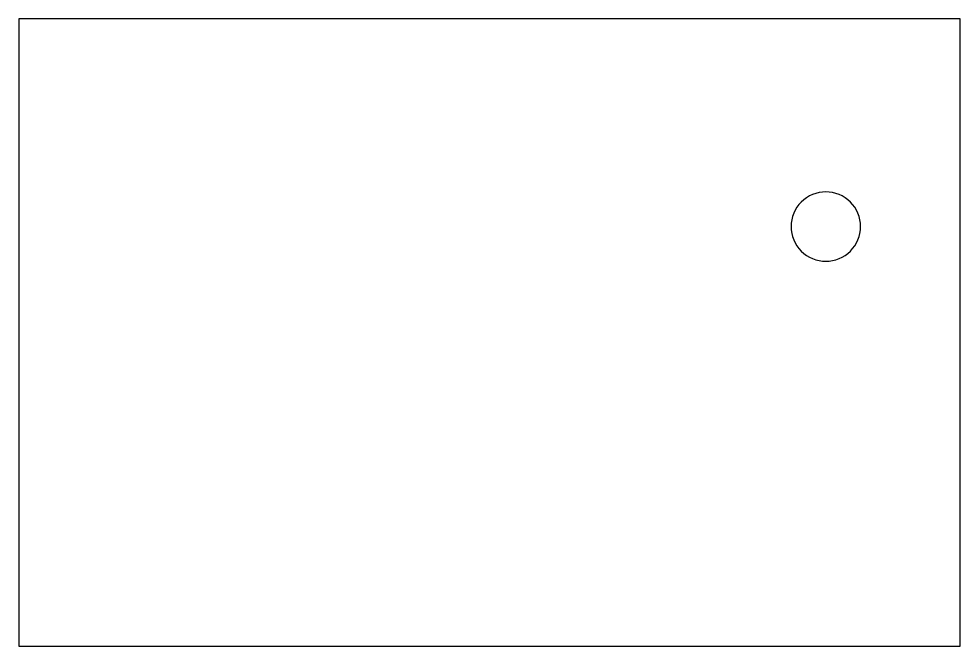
# Model space of a CAD drawing. Extents: x 0 to 300, y 0 to 200.
import ezdxf

# ---------------------------------------------------------------- set-up
doc = ezdxf.new("R2010")
doc.units = 0
doc.layers.add('CUT_INSIDE', color=5, linetype='CONTINUOUS')
doc.layers.add('POCKET', color=7, linetype='CONTINUOUS')

msp = doc.modelspace()

# ---------------------------------------------------------------- linework, layer by layer
at = {"layer": 'CUT_INSIDE'}
msp.add_lwpolyline([(0, 0), (300, 0), (300, 200), (0, 200)], close=True, dxfattribs=at)
at = {"layer": 'POCKET'}
msp.add_lwpolyline([(257.18, 144.83, 0.414214), (246.12, 133.77, 0.414214), (257.18, 122.71, 0.414214), (268.24, 133.77, 0.414214)], format="xyb", close=True, dxfattribs=at)

doc.saveas('drawing.dxf')
